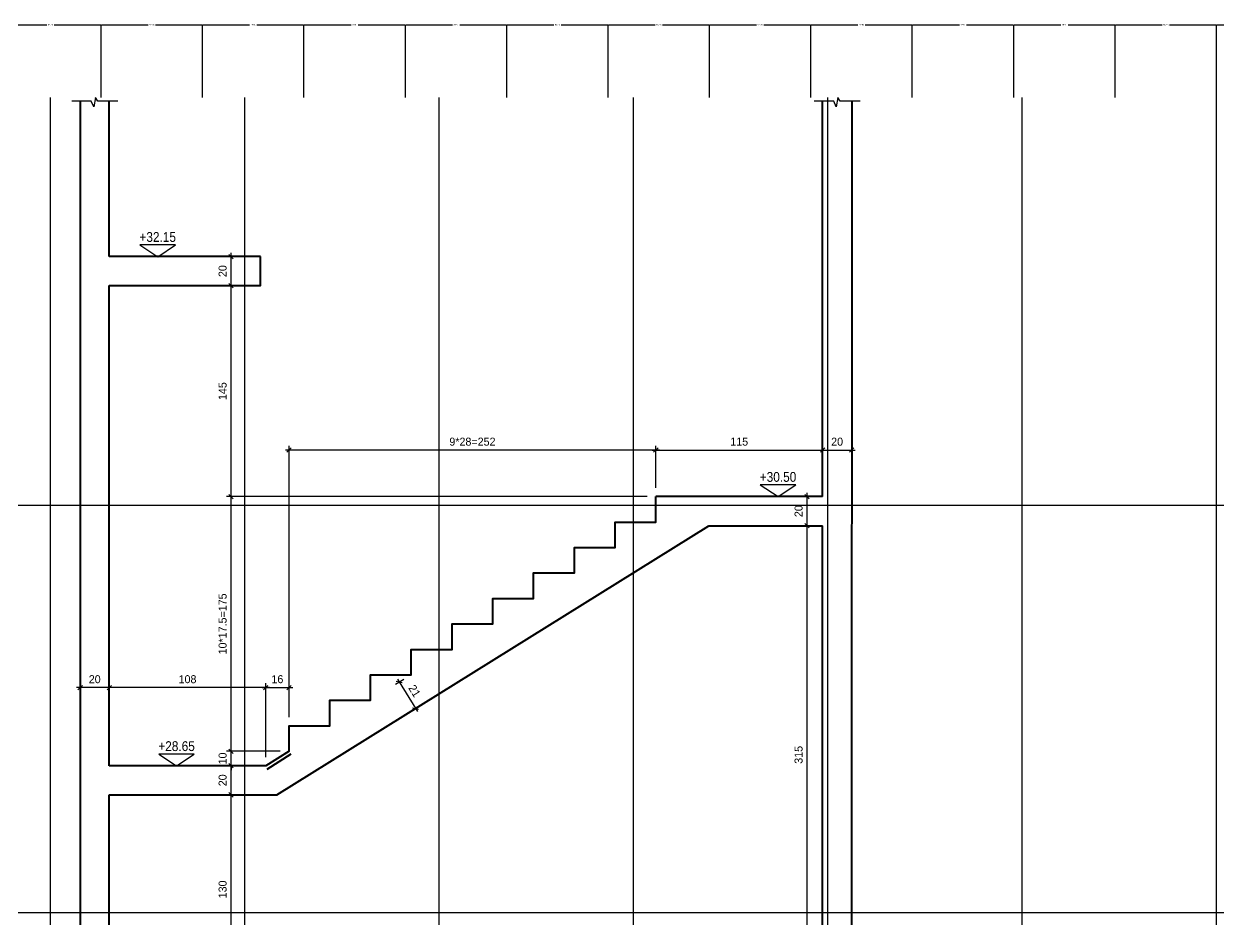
# Model space of a CAD drawing. Header units: inches. Extents: x -5298 to 11252, y 8210 to 22495.
# Drawn here: x 8359 to 9180, y 17671 to 18287 of the extents above; entities that cross this region are included whole.
import ezdxf
from ezdxf.enums import TextEntityAlignment as Align

# ---------------------------------------------------------------- set-up
doc = ezdxf.new("R2010")
doc.units = ezdxf.units.IN
doc.header["$LTSCALE"] = 55
doc.header["$MEASUREMENT"] = 0
doc.layers.get('Defpoints').update_dxf_attribs({"color": 40})
for name, color, linetype in [('BEAM', 3, 'Continuous'), ('break', 1, 'Continuous'), ('dim', 2, 'Continuous'), ('otm-text', 1, 'Continuous'), ('P-lines', 3, 'Continuous')]:
    doc.layers.add(name, color=color, linetype=linetype)
doc.layers.add('W-Conc', color=3, linetype='Continuous', lineweight=40)
doc.styles.add('danmm', font='danmm.shx', dxfattribs={"width": 0.9})
doc.styles.add('HEBTXT', font='hebtxt-weld.shx')
doc.styles.add('ROMANS', font='romans')
doc.styles.get("Standard").update_dxf_attribs({"font": 'arial.ttf'})
doc.dimstyles.new('25', dxfattribs={"dimtxt": 5.5, "dimasz": 3, "dimexe": 3, "dimexo": 6, "dimgap": 3, "dimtad": 1, "dimdec": 0, "dimrnd": 0.5, "dimtxsty": 'HEBTXT', "dimblk1": 'OBLIQUE', "dimblk2": 'OBLIQUE', "dimsah": 1, "dimcen": 1, "dimdle": 2.5, "dimclre": 9, "dimclrt": 3, "dimazin": 3, "dimtfac": 1, "dimtdec": 0, "dimtix": 1, "dimtmove": 2, "dimatfit": 3, "dimldrblk": 'OBLIQUE'})
doc.dimstyles.get("Standard").update_dxf_attribs({"dimtxt": 2.5, "dimasz": 2.5, "dimexe": 1.25, "dimexo": 0.625, "dimtad": 1, "dimtxsty": 'Standard', "dimcen": 2.5, "dimazin": 3, "dimtfac": 1, "dimtmove": 0, "dimatfit": 3})

# ---------------------------------------------------------------- blocks, each defined once
blk = doc.blocks.new('MF1')
blk.add_lwpolyline([(30, 20), (0, 0), (-30, 20)], close=True)
at = {"style": 'ROMANS'}
blk.add_attdef('0', text='', height=6, dxfattribs=at).set_placement((0, 25), align=Align.CENTER)
blk = doc.blocks.new('_OBLIQUE')
at = {"color": 0, "linetype": 'ByBlock'}
blk.add_line((-0.5, -0.5), (0.5, 0.5), dxfattribs=at)
blk = doc.blocks.new('*D1327')
at = {"layer": 'Defpoints', "color": 0, "linetype": 'Continuous', "ltscale": 5, "transparency": 16777216}
for p in [(8625.31, 17839.22, -0.22), (8636.48, 17821.3, -0.05), (8628.23, 17816.16)]:
    blk.add_point(p, dxfattribs=at)
at = {"layer": 'dim', "color": 9, "linetype": 'Continuous', "lineweight": -2, "ltscale": 5, "transparency": 16777216}
for p, q in [((8620.22, 17836.05), (8614.52, 17832.49)), ((8631.39, 17818.13), (8625.68, 17814.58))]:
    blk.add_line(p, q, dxfattribs=at)
at = {"layer": 'dim', "color": 0, "linetype": 'Continuous', "lineweight": -2, "ltscale": 5, "transparency": 16777216}
blk.add_line((8615.74, 17836.2), (8629.55, 17814.04), dxfattribs=at)
at = {"layer": 'dim', "color": 0, "linetype": 'Continuous', "lineweight": -2, "ltscale": 5, "transparency": 16777216, "xscale": 3, "yscale": 3, "zscale": 3}
for p, rotation in [((8617.06, 17834.08), 121.9397705345537), ((8628.23, 17816.16), 301.9397705345537)]:
    blk.add_blockref('_OBLIQUE', p, dxfattribs=dict(at, rotation=rotation))
at = {"layer": 'dim', "color": 3, "linetype": 'Continuous', "ltscale": 5, "transparency": 16777216, "insert": (8627.52, 17828.16), "char_height": 5.5, "attachment_point": 5, "rotation": 301.93977, "style": 'HEBTXT'}
blk.add_mtext('\\A1;21', dxfattribs=at)
blk = doc.blocks.new('*D1455')
at = {"layer": 'Defpoints', "color": 0, "linetype": 'Continuous', "ltscale": 5, "transparency": 16777216}
for p in [(8501.44, 17756.72), (8504.55, 17756.72, -0.15), (8793.31, 17626.72, -0.15)]:
    blk.add_point(p, dxfattribs=at)
at = {"layer": 'dim', "color": 9, "linetype": 'Continuous', "lineweight": -2, "ltscale": 5, "transparency": 16777216}
for p, q in [((8498.55, 17756.72), (8498.44, 17756.72)), ((8787.31, 17626.72), (8498.44, 17626.72))]:
    blk.add_line(p, q, dxfattribs=at)
at = {"layer": 'dim', "color": 0, "linetype": 'Continuous', "lineweight": -2, "ltscale": 5, "transparency": 16777216}
blk.add_line((8501.44, 17624.22), (8501.44, 17759.22), dxfattribs=at)
at = {"layer": 'dim', "color": 0, "linetype": 'Continuous', "lineweight": -2, "ltscale": 5, "transparency": 16777216, "xscale": 3, "yscale": 3, "zscale": 3}
for p, rotation in [((8501.44, 17756.72), 90), ((8501.44, 17626.72), 270)]:
    blk.add_blockref('_OBLIQUE', p, dxfattribs=dict(at, rotation=rotation))
at = {"layer": 'dim', "color": 3, "linetype": 'Continuous', "ltscale": 5, "transparency": 16777216, "insert": (8495.69, 17691.72), "char_height": 5.5, "attachment_point": 5, "rotation": 90, "style": 'HEBTXT'}
blk.add_mtext('\\A1;130', dxfattribs=at)
blk = doc.blocks.new('*D1456')
at = {"layer": 'Defpoints', "color": 0, "linetype": 'Continuous', "ltscale": 5, "transparency": 16777216}
for p in [(8501.44, 17776.72), (8513.07, 17776.72, -0.15), (8504.55, 17756.72, -0.15)]:
    blk.add_point(p, dxfattribs=at)
at = {"layer": 'dim', "color": 0, "linetype": 'Continuous', "lineweight": -2, "ltscale": 5, "transparency": 16777216}
blk.add_line((8501.44, 17754.22), (8501.44, 17779.22), dxfattribs=at)
at = {"layer": 'dim', "color": 9, "linetype": 'Continuous', "lineweight": -2, "ltscale": 5, "transparency": 16777216}
for p, q in [((8507.07, 17776.72), (8498.44, 17776.72)), ((8498.55, 17756.72), (8498.44, 17756.72))]:
    blk.add_line(p, q, dxfattribs=at)
at = {"layer": 'dim', "color": 0, "linetype": 'Continuous', "lineweight": -2, "ltscale": 5, "transparency": 16777216, "xscale": 3, "yscale": 3, "zscale": 3}
for p, rotation in [((8501.44, 17776.72), 90), ((8501.44, 17756.72), 270)]:
    blk.add_blockref('_OBLIQUE', p, dxfattribs=dict(at, rotation=rotation))
at = {"layer": 'dim', "color": 3, "linetype": 'Continuous', "ltscale": 5, "transparency": 16777216, "insert": (8495.69, 17766.72), "char_height": 5.5, "attachment_point": 5, "rotation": 90, "style": 'HEBTXT'}
blk.add_mtext('\\A1;20', dxfattribs=at)
blk = doc.blocks.new('*D1457')
at = {"layer": 'Defpoints', "color": 0, "linetype": 'Continuous', "ltscale": 5, "transparency": 16777216}
for p in [(8501.44, 17786.72), (8541.31, 17786.72, -0.15), (8513.07, 17776.72, -0.15)]:
    blk.add_point(p, dxfattribs=at)
at = {"layer": 'dim', "color": 9, "linetype": 'Continuous', "lineweight": -2, "ltscale": 5, "transparency": 16777216}
for p, q in [((8535.31, 17786.72), (8498.44, 17786.72)), ((8507.07, 17776.72), (8498.44, 17776.72))]:
    blk.add_line(p, q, dxfattribs=at)
at = {"layer": 'dim', "color": 0, "linetype": 'Continuous', "lineweight": -2, "ltscale": 5, "transparency": 16777216}
for p, q in [((8501.44, 17786.72), (8501.44, 17789.72)), ((8501.44, 17776.72), (8501.44, 17786.72)), ((8501.44, 17776.72), (8501.44, 17773.72))]:
    blk.add_line(p, q, dxfattribs=at)
at = {"layer": 'dim', "color": 0, "linetype": 'Continuous', "lineweight": -2, "ltscale": 5, "transparency": 16777216, "xscale": 3, "yscale": 3, "zscale": 3}
for p, rotation in [((8501.44, 17786.72), 270), ((8501.44, 17776.72), 90)]:
    blk.add_blockref('_OBLIQUE', p, dxfattribs=dict(at, rotation=rotation))
at = {"layer": 'dim', "color": 3, "linetype": 'Continuous', "ltscale": 5, "transparency": 16777216, "insert": (8495.69, 17781.72), "char_height": 5.5, "attachment_point": 5, "rotation": 90, "style": 'HEBTXT'}
blk.add_mtext('\\A1;10', dxfattribs=at)
blk = doc.blocks.new('*D1458')
at = {"layer": 'Defpoints', "color": 0, "linetype": 'Continuous', "ltscale": 5, "transparency": 16777216}
for p in [(8501.44, 17961.72), (8793.28, 17961.72, -0.16), (8541.31, 17786.72, -0.15)]:
    blk.add_point(p, dxfattribs=at)
at = {"layer": 'dim', "color": 9, "linetype": 'Continuous', "lineweight": -2, "ltscale": 5, "transparency": 16777216}
for p, q in [((8787.28, 17961.72), (8498.44, 17961.72)), ((8535.31, 17786.72), (8498.44, 17786.72))]:
    blk.add_line(p, q, dxfattribs=at)
at = {"layer": 'dim', "color": 0, "linetype": 'Continuous', "lineweight": -2, "ltscale": 5, "transparency": 16777216}
blk.add_line((8501.44, 17784.22), (8501.44, 17964.22), dxfattribs=at)
at = {"layer": 'dim', "color": 0, "linetype": 'Continuous', "lineweight": -2, "ltscale": 5, "transparency": 16777216, "xscale": 3, "yscale": 3, "zscale": 3}
for p, rotation in [((8501.44, 17961.72), 90), ((8501.44, 17786.72), 270)]:
    blk.add_blockref('_OBLIQUE', p, dxfattribs=dict(at, rotation=rotation))
at = {"layer": 'dim', "color": 3, "linetype": 'Continuous', "ltscale": 5, "transparency": 16777216, "insert": (8495.69, 17874.22), "char_height": 5.5, "attachment_point": 5, "rotation": 90, "style": 'HEBTXT'}
blk.add_mtext('\\A1;10*17.5=175', dxfattribs=at)
blk = doc.blocks.new('*D1459')
at = {"layer": 'Defpoints', "color": 0, "linetype": 'Continuous', "ltscale": 5, "transparency": 16777216}
for p in [(8501.44, 18106.72), (8509.09, 18106.72, -0.19), (8793.28, 17961.72, -0.16)]:
    blk.add_point(p, dxfattribs=at)
at = {"layer": 'dim', "color": 9, "linetype": 'Continuous', "lineweight": -2, "ltscale": 5, "transparency": 16777216}
for p, q in [((8503.09, 18106.72), (8498.44, 18106.72)), ((8787.28, 17961.72), (8498.44, 17961.72))]:
    blk.add_line(p, q, dxfattribs=at)
at = {"layer": 'dim', "color": 0, "linetype": 'Continuous', "lineweight": -2, "ltscale": 5, "transparency": 16777216}
blk.add_line((8501.44, 17959.22), (8501.44, 18109.22), dxfattribs=at)
at = {"layer": 'dim', "color": 0, "linetype": 'Continuous', "lineweight": -2, "ltscale": 5, "transparency": 16777216, "xscale": 3, "yscale": 3, "zscale": 3}
for p, rotation in [((8501.44, 18106.72), 90), ((8501.44, 17961.72), 270)]:
    blk.add_blockref('_OBLIQUE', p, dxfattribs=dict(at, rotation=rotation))
at = {"layer": 'dim', "color": 3, "linetype": 'Continuous', "ltscale": 5, "transparency": 16777216, "insert": (8495.69, 18034.22), "char_height": 5.5, "attachment_point": 5, "rotation": 90, "style": 'HEBTXT'}
blk.add_mtext('\\A1;145', dxfattribs=at)
blk = doc.blocks.new('*D1460')
at = {"layer": 'Defpoints', "color": 0, "linetype": 'Continuous', "ltscale": 5, "transparency": 16777216}
for p in [(8501.44, 18126.72), (8509.41, 18126.72, -0.16), (8509.09, 18106.72, -0.19)]:
    blk.add_point(p, dxfattribs=at)
at = {"layer": 'dim', "color": 9, "linetype": 'Continuous', "lineweight": -2, "ltscale": 5, "transparency": 16777216}
for p, q in [((8503.41, 18126.72), (8498.44, 18126.72)), ((8503.09, 18106.72), (8498.44, 18106.72))]:
    blk.add_line(p, q, dxfattribs=at)
at = {"layer": 'dim', "color": 0, "linetype": 'Continuous', "lineweight": -2, "ltscale": 5, "transparency": 16777216}
blk.add_line((8501.44, 18104.22), (8501.44, 18129.22), dxfattribs=at)
at = {"layer": 'dim', "color": 0, "linetype": 'Continuous', "lineweight": -2, "ltscale": 5, "transparency": 16777216, "xscale": 3, "yscale": 3, "zscale": 3}
for p, rotation in [((8501.44, 18126.72), 90), ((8501.44, 18106.72), 270)]:
    blk.add_blockref('_OBLIQUE', p, dxfattribs=dict(at, rotation=rotation))
at = {"layer": 'dim', "color": 3, "linetype": 'Continuous', "ltscale": 5, "transparency": 16777216, "insert": (8495.69, 18116.72), "char_height": 5.5, "attachment_point": 5, "rotation": 90, "style": 'HEBTXT'}
blk.add_mtext('\\A1;20', dxfattribs=at)
blk = doc.blocks.new('*D1322')
at = {"layer": 'Defpoints', "color": 0, "linetype": 'Continuous', "ltscale": 5, "transparency": 16777216}
for p in [(8906.1, 17961.72), (8897.11, 17941.72), (8906.1, 17941.72)]:
    blk.add_point(p, dxfattribs=at)
at = {"layer": 'dim', "color": 9, "linetype": 'Continuous', "lineweight": -2, "ltscale": 5, "transparency": 16777216}
for p, q in [((8900.1, 17961.72), (8894.11, 17961.72)), ((8900.1, 17941.72), (8894.11, 17941.72))]:
    blk.add_line(p, q, dxfattribs=at)
at = {"layer": 'dim', "color": 0, "linetype": 'Continuous', "lineweight": -2, "ltscale": 5, "transparency": 16777216}
blk.add_line((8897.11, 17964.22), (8897.11, 17939.22), dxfattribs=at)
at = {"layer": 'dim', "color": 0, "linetype": 'Continuous', "lineweight": -2, "ltscale": 5, "transparency": 16777216, "xscale": 3, "yscale": 3, "zscale": 3}
for p, rotation in [((8897.11, 17961.72), 90), ((8897.11, 17941.72), 270)]:
    blk.add_blockref('_OBLIQUE', p, dxfattribs=dict(at, rotation=rotation))
at = {"layer": 'dim', "color": 3, "linetype": 'Continuous', "ltscale": 5, "transparency": 16777216, "insert": (8891.36, 17951.72), "char_height": 5.5, "attachment_point": 5, "rotation": 90, "style": 'HEBTXT'}
blk.add_mtext('\\A1;20', dxfattribs=at)
blk = doc.blocks.new('*D1473')
at = {"layer": 'Defpoints', "color": 0, "linetype": 'Continuous', "ltscale": 5, "transparency": 16777216}
for p in [(8906.1, 17941.72), (8897.11, 17626.72), (8902.25, 17626.72, -0.15)]:
    blk.add_point(p, dxfattribs=at)
at = {"layer": 'dim', "color": 0, "linetype": 'Continuous', "lineweight": -2, "ltscale": 5, "transparency": 16777216}
blk.add_line((8897.11, 17944.22), (8897.11, 17624.22), dxfattribs=at)
at = {"layer": 'dim', "color": 9, "linetype": 'Continuous', "lineweight": -2, "ltscale": 5, "transparency": 16777216}
for p, q in [((8900.1, 17941.72), (8894.11, 17941.72)), ((8896.25, 17626.72), (8894.11, 17626.72))]:
    blk.add_line(p, q, dxfattribs=at)
at = {"layer": 'dim', "color": 0, "linetype": 'Continuous', "lineweight": -2, "ltscale": 5, "transparency": 16777216, "xscale": 3, "yscale": 3, "zscale": 3}
for p, rotation in [((8897.11, 17941.72), 90), ((8897.11, 17626.72), 270)]:
    blk.add_blockref('_OBLIQUE', p, dxfattribs=dict(at, rotation=rotation))
at = {"layer": 'dim', "color": 3, "linetype": 'Continuous', "ltscale": 5, "transparency": 16777216, "insert": (8891.36, 17784.22), "char_height": 5.5, "attachment_point": 5, "rotation": 90, "style": 'HEBTXT'}
blk.add_mtext('\\A1;315', dxfattribs=at)
blk = doc.blocks.new('*D1520')
at = {"layer": 'Defpoints', "color": 0, "linetype": 'Continuous', "ltscale": 5, "transparency": 16777216}
for p in [(8417.81, 17830.42), (8417.81, 17776.72, -0.22), (8525.31, 17776.72, -0.15)]:
    blk.add_point(p, dxfattribs=at)
at = {"layer": 'dim', "color": 0, "linetype": 'Continuous', "lineweight": -2, "ltscale": 5, "transparency": 16777216}
blk.add_line((8527.81, 17830.42), (8415.31, 17830.42), dxfattribs=at)
at = {"layer": 'dim', "color": 9, "linetype": 'Continuous', "lineweight": -2, "ltscale": 5, "transparency": 16777216}
for p, q in [((8417.81, 17782.72), (8417.81, 17833.42)), ((8525.31, 17782.72), (8525.31, 17833.42))]:
    blk.add_line(p, q, dxfattribs=at)
at = {"layer": 'dim', "color": 0, "linetype": 'Continuous', "lineweight": -2, "ltscale": 5, "transparency": 16777216, "xscale": 3, "yscale": 3, "zscale": 3, "rotation": 180}
blk.add_blockref('_OBLIQUE', (8417.81, 17830.42), dxfattribs=at)
at = {"layer": 'dim', "color": 0, "linetype": 'Continuous', "lineweight": -2, "ltscale": 5, "transparency": 16777216, "xscale": 3, "yscale": 3, "zscale": 3}
blk.add_blockref('_OBLIQUE', (8525.31, 17830.42), dxfattribs=at)
at = {"layer": 'dim', "color": 3, "linetype": 'Continuous', "ltscale": 5, "transparency": 16777216, "insert": (8471.56, 17836.17), "char_height": 5.5, "attachment_point": 5, "style": 'HEBTXT'}
blk.add_mtext('\\A1;108', dxfattribs=at)
blk = doc.blocks.new('*D1521')
at = {"layer": 'Defpoints', "color": 0, "linetype": 'Continuous', "ltscale": 5, "transparency": 16777216}
for p in [(8397.81, 17830.42), (8397.81, 17819.13, -0.22), (8417.81, 17776.72, -0.22)]:
    blk.add_point(p, dxfattribs=at)
at = {"layer": 'dim', "color": 0, "linetype": 'Continuous', "lineweight": -2, "ltscale": 5, "transparency": 16777216}
blk.add_line((8420.31, 17830.42), (8395.31, 17830.42), dxfattribs=at)
at = {"layer": 'dim', "color": 9, "linetype": 'Continuous', "lineweight": -2, "ltscale": 5, "transparency": 16777216}
for p, q in [((8397.81, 17825.13), (8397.81, 17833.42)), ((8417.81, 17782.72), (8417.81, 17833.42))]:
    blk.add_line(p, q, dxfattribs=at)
at = {"layer": 'dim', "color": 0, "linetype": 'Continuous', "lineweight": -2, "ltscale": 5, "transparency": 16777216, "xscale": 3, "yscale": 3, "zscale": 3, "rotation": 180}
blk.add_blockref('_OBLIQUE', (8397.81, 17830.42), dxfattribs=at)
at = {"layer": 'dim', "color": 0, "linetype": 'Continuous', "lineweight": -2, "ltscale": 5, "transparency": 16777216, "xscale": 3, "yscale": 3, "zscale": 3}
blk.add_blockref('_OBLIQUE', (8417.81, 17830.42), dxfattribs=at)
at = {"layer": 'dim', "color": 3, "linetype": 'Continuous', "ltscale": 5, "transparency": 16777216, "insert": (8407.81, 17836.17), "char_height": 5.5, "attachment_point": 5, "style": 'HEBTXT'}
blk.add_mtext('\\A1;20', dxfattribs=at)
blk = doc.blocks.new('*D1522')
at = {"layer": 'Defpoints', "color": 0, "linetype": 'Continuous', "ltscale": 5, "transparency": 16777216}
for p in [(8541.31, 17830.42), (8541.31, 17804.22, -0.22), (8525.31, 17776.72, -0.15)]:
    blk.add_point(p, dxfattribs=at)
at = {"layer": 'dim', "color": 0, "linetype": 'Continuous', "lineweight": -2, "ltscale": 5, "transparency": 16777216}
blk.add_line((8522.81, 17830.42), (8543.81, 17830.42), dxfattribs=at)
at = {"layer": 'dim', "color": 9, "linetype": 'Continuous', "lineweight": -2, "ltscale": 5, "transparency": 16777216}
for p, q in [((8525.31, 17782.72), (8525.31, 17833.42)), ((8541.31, 17810.22), (8541.31, 17833.42))]:
    blk.add_line(p, q, dxfattribs=at)
at = {"layer": 'dim', "color": 0, "linetype": 'Continuous', "lineweight": -2, "ltscale": 5, "transparency": 16777216, "xscale": 3, "yscale": 3, "zscale": 3, "rotation": 180}
blk.add_blockref('_OBLIQUE', (8525.31, 17830.42), dxfattribs=at)
at = {"layer": 'dim', "color": 0, "linetype": 'Continuous', "lineweight": -2, "ltscale": 5, "transparency": 16777216, "xscale": 3, "yscale": 3, "zscale": 3}
blk.add_blockref('_OBLIQUE', (8541.31, 17830.42), dxfattribs=at)
at = {"layer": 'dim', "color": 3, "linetype": 'Continuous', "ltscale": 5, "transparency": 16777216, "insert": (8533.31, 17836.17), "char_height": 5.5, "attachment_point": 5, "style": 'HEBTXT'}
blk.add_mtext('\\A1;16', dxfattribs=at)
blk = doc.blocks.new('*D1523')
at = {"layer": 'Defpoints', "color": 0, "linetype": 'Continuous', "ltscale": 5, "transparency": 16777216}
for p in [(8907.81, 17993.71), (8907.81, 17968.64, 0.06), (8793.28, 17961.72, -0.16)]:
    blk.add_point(p, dxfattribs=at)
at = {"layer": 'dim', "color": 0, "linetype": 'Continuous', "lineweight": -2, "ltscale": 5, "transparency": 16777216}
blk.add_line((8790.78, 17993.71), (8910.31, 17993.71), dxfattribs=at)
at = {"layer": 'dim', "color": 9, "linetype": 'Continuous', "lineweight": -2, "ltscale": 5, "transparency": 16777216}
for p, q in [((8793.28, 17967.72), (8793.28, 17996.71)), ((8907.81, 17974.64), (8907.81, 17996.71))]:
    blk.add_line(p, q, dxfattribs=at)
at = {"layer": 'dim', "color": 0, "linetype": 'Continuous', "lineweight": -2, "ltscale": 5, "transparency": 16777216, "xscale": 3, "yscale": 3, "zscale": 3, "rotation": 180}
blk.add_blockref('_OBLIQUE', (8793.28, 17993.71), dxfattribs=at)
at = {"layer": 'dim', "color": 0, "linetype": 'Continuous', "lineweight": -2, "ltscale": 5, "transparency": 16777216, "xscale": 3, "yscale": 3, "zscale": 3}
blk.add_blockref('_OBLIQUE', (8907.81, 17993.71), dxfattribs=at)
at = {"layer": 'dim', "color": 3, "linetype": 'Continuous', "ltscale": 5, "transparency": 16777216, "insert": (8850.54, 17999.46), "char_height": 5.5, "attachment_point": 5, "style": 'HEBTXT'}
blk.add_mtext('\\A1;115', dxfattribs=at)
blk = doc.blocks.new('*D1524')
at = {"layer": 'Defpoints', "color": 0, "linetype": 'Continuous', "ltscale": 5, "transparency": 16777216}
for p in [(8927.81, 17993.71), (8927.81, 17985.42, 0.22), (8907.81, 17968.64, 0.06)]:
    blk.add_point(p, dxfattribs=at)
at = {"layer": 'dim', "color": 0, "linetype": 'Continuous', "lineweight": -2, "ltscale": 5, "transparency": 16777216}
blk.add_line((8905.31, 17993.71), (8930.31, 17993.71), dxfattribs=at)
at = {"layer": 'dim', "color": 9, "linetype": 'Continuous', "lineweight": -2, "ltscale": 5, "transparency": 16777216}
for p, q in [((8907.81, 17974.64), (8907.81, 17996.71)), ((8927.81, 17991.42), (8927.81, 17996.71))]:
    blk.add_line(p, q, dxfattribs=at)
at = {"layer": 'dim', "color": 0, "linetype": 'Continuous', "lineweight": -2, "ltscale": 5, "transparency": 16777216, "xscale": 3, "yscale": 3, "zscale": 3, "rotation": 180}
blk.add_blockref('_OBLIQUE', (8907.81, 17993.71), dxfattribs=at)
at = {"layer": 'dim', "color": 0, "linetype": 'Continuous', "lineweight": -2, "ltscale": 5, "transparency": 16777216, "xscale": 3, "yscale": 3, "zscale": 3}
blk.add_blockref('_OBLIQUE', (8927.81, 17993.71), dxfattribs=at)
at = {"layer": 'dim', "color": 3, "linetype": 'Continuous', "ltscale": 5, "transparency": 16777216, "insert": (8917.81, 17999.46), "char_height": 5.5, "attachment_point": 5, "style": 'HEBTXT'}
blk.add_mtext('\\A1;20', dxfattribs=at)
blk = doc.blocks.new('*D1512')
at = {"layer": 'Defpoints', "color": 0, "linetype": 'Continuous', "ltscale": 5, "transparency": 16777216}
for p in [(8541.31, 17993.71), (8793.28, 17961.72, -0.16), (8541.31, 17804.22, -0.22)]:
    blk.add_point(p, dxfattribs=at)
at = {"layer": 'dim', "color": 0, "linetype": 'Continuous', "lineweight": -2, "ltscale": 5, "transparency": 16777216}
blk.add_line((8795.78, 17993.71), (8538.81, 17993.71), dxfattribs=at)
at = {"layer": 'dim', "color": 9, "linetype": 'Continuous', "lineweight": -2, "ltscale": 5, "transparency": 16777216}
for p, q in [((8541.31, 17810.22), (8541.31, 17996.71)), ((8793.28, 17967.72), (8793.28, 17996.71))]:
    blk.add_line(p, q, dxfattribs=at)
at = {"layer": 'dim', "color": 0, "linetype": 'Continuous', "lineweight": -2, "ltscale": 5, "transparency": 16777216, "xscale": 3, "yscale": 3, "zscale": 3, "rotation": 180}
blk.add_blockref('_OBLIQUE', (8541.31, 17993.71), dxfattribs=at)
at = {"layer": 'dim', "color": 0, "linetype": 'Continuous', "lineweight": -2, "ltscale": 5, "transparency": 16777216, "xscale": 3, "yscale": 3, "zscale": 3}
blk.add_blockref('_OBLIQUE', (8793.28, 17993.71), dxfattribs=at)
at = {"layer": 'dim', "color": 3, "linetype": 'Continuous', "ltscale": 5, "transparency": 16777216, "insert": (8667.29, 17999.46), "char_height": 5.5, "attachment_point": 5, "style": 'HEBTXT'}
blk.add_mtext('\\A1;9*28=252', dxfattribs=at)
blk = doc.blocks.new('_CLOSEDFILLED')
at = {"color": 0, "linetype": 'BYBLOCK'}
blk.add_solid([(-1, 0.2), (0, 0), (-1, -0.2)], dxfattribs=at)
blk = doc.blocks.new('*D58')
at = {"color": 2}
for p, q in [((8342.61, 18236.02), (8342.61, 18286.02)), ((8342.86, 18286.02), (8374.94, 18286.02)), ((8379.94, 18286.02), (8412.01, 18286.02)), ((8412.26, 18236.02), (8412.26, 18286.02))]:
    blk.add_line(p, q, dxfattribs=at)
at = {"layer": 'Defpoints'}
for p in [(8342.61, 18286.02), (8342.61, 18236.02), (8412.26, 18236.02)]:
    blk.add_point(p, dxfattribs=at)
at = {"layer": 'dim', "color": 2, "xscale": 0.25, "yscale": 0.25, "rotation": 180}
blk.add_blockref('_CLOSEDFILLED', (8342.61, 18286.02), dxfattribs=at)
at = {"layer": 'dim', "color": 2, "xscale": 0.25, "yscale": 0.25}
blk.add_blockref('_CLOSEDFILLED', (8412.26, 18286.02), dxfattribs=at)
at = {"layer": 'dim', "color": 0, "insert": (8377.44, 18286.02), "char_height": 1, "attachment_point": 5}
blk.add_mtext('69,65', dxfattribs=at)
blk = doc.blocks.new('*D59')
at = {"color": 2}
for p, q in [((8412.26, 18236.02), (8412.26, 18286.02)), ((8412.51, 18286.02), (8444.59, 18286.02)), ((8449.59, 18286.02), (8481.66, 18286.02)), ((8481.91, 18236.02), (8481.91, 18286.02))]:
    blk.add_line(p, q, dxfattribs=at)
at = {"layer": 'Defpoints'}
for p in [(8412.26, 18286.02), (8412.26, 18236.02), (8481.91, 18236.02)]:
    blk.add_point(p, dxfattribs=at)
at = {"layer": 'dim', "color": 2, "xscale": 0.25, "yscale": 0.25, "rotation": 180}
blk.add_blockref('_CLOSEDFILLED', (8412.26, 18286.02), dxfattribs=at)
at = {"layer": 'dim', "color": 2, "xscale": 0.25, "yscale": 0.25}
blk.add_blockref('_CLOSEDFILLED', (8481.91, 18286.02), dxfattribs=at)
at = {"layer": 'dim', "color": 0, "insert": (8447.09, 18286.02), "char_height": 1, "attachment_point": 5}
blk.add_mtext('69,65', dxfattribs=at)
blk = doc.blocks.new('*D60')
at = {"color": 2}
for p, q in [((8481.91, 18236.02), (8481.91, 18286.02)), ((8482.16, 18286.02), (8514.24, 18286.02)), ((8519.24, 18286.02), (8551.31, 18286.02)), ((8551.56, 18236.02), (8551.56, 18286.02))]:
    blk.add_line(p, q, dxfattribs=at)
at = {"layer": 'Defpoints'}
for p in [(8481.91, 18286.02), (8481.91, 18236.02), (8551.56, 18236.02)]:
    blk.add_point(p, dxfattribs=at)
at = {"layer": 'dim', "color": 2, "xscale": 0.25, "yscale": 0.25, "rotation": 180}
blk.add_blockref('_CLOSEDFILLED', (8481.91, 18286.02), dxfattribs=at)
at = {"layer": 'dim', "color": 2, "xscale": 0.25, "yscale": 0.25}
blk.add_blockref('_CLOSEDFILLED', (8551.56, 18286.02), dxfattribs=at)
at = {"layer": 'dim', "color": 0, "insert": (8516.74, 18286.02), "char_height": 1, "attachment_point": 5}
blk.add_mtext('69,65', dxfattribs=at)
blk = doc.blocks.new('*D61')
at = {"color": 2}
for p, q in [((8551.56, 18236.02), (8551.56, 18286.02)), ((8551.81, 18286.02), (8583.89, 18286.02)), ((8588.89, 18286.02), (8620.96, 18286.02)), ((8621.21, 18236.02), (8621.21, 18286.02))]:
    blk.add_line(p, q, dxfattribs=at)
at = {"layer": 'Defpoints'}
for p in [(8551.56, 18286.02), (8551.56, 18236.02), (8621.21, 18236.02)]:
    blk.add_point(p, dxfattribs=at)
at = {"layer": 'dim', "color": 2, "xscale": 0.25, "yscale": 0.25, "rotation": 180}
blk.add_blockref('_CLOSEDFILLED', (8551.56, 18286.02), dxfattribs=at)
at = {"layer": 'dim', "color": 2, "xscale": 0.25, "yscale": 0.25}
blk.add_blockref('_CLOSEDFILLED', (8621.21, 18286.02), dxfattribs=at)
at = {"layer": 'dim', "color": 0, "insert": (8586.39, 18286.02), "char_height": 1, "attachment_point": 5}
blk.add_mtext('69,65', dxfattribs=at)
blk = doc.blocks.new('*D62')
at = {"color": 2}
for p, q in [((8621.21, 18236.02), (8621.21, 18286.02)), ((8621.46, 18286.02), (8653.53, 18286.02)), ((8658.53, 18286.02), (8690.61, 18286.02)), ((8690.86, 18236.02), (8690.86, 18286.02))]:
    blk.add_line(p, q, dxfattribs=at)
at = {"layer": 'Defpoints'}
for p in [(8621.21, 18286.02), (8621.21, 18236.02), (8690.86, 18236.02)]:
    blk.add_point(p, dxfattribs=at)
at = {"layer": 'dim', "color": 2, "xscale": 0.25, "yscale": 0.25, "rotation": 180}
blk.add_blockref('_CLOSEDFILLED', (8621.21, 18286.02), dxfattribs=at)
at = {"layer": 'dim', "color": 2, "xscale": 0.25, "yscale": 0.25}
blk.add_blockref('_CLOSEDFILLED', (8690.86, 18286.02), dxfattribs=at)
at = {"layer": 'dim', "color": 0, "insert": (8656.03, 18286.02), "char_height": 1, "attachment_point": 5}
blk.add_mtext('69,65', dxfattribs=at)
blk = doc.blocks.new('*D63')
at = {"color": 2}
for p, q in [((8690.86, 18236.02), (8690.86, 18286.02)), ((8691.11, 18286.02), (8723.18, 18286.02)), ((8728.18, 18286.02), (8760.26, 18286.02)), ((8760.51, 18236.02), (8760.51, 18286.02))]:
    blk.add_line(p, q, dxfattribs=at)
at = {"layer": 'Defpoints'}
for p in [(8690.86, 18286.02), (8690.86, 18236.02), (8760.51, 18236.02)]:
    blk.add_point(p, dxfattribs=at)
at = {"layer": 'dim', "color": 2, "xscale": 0.25, "yscale": 0.25, "rotation": 180}
blk.add_blockref('_CLOSEDFILLED', (8690.86, 18286.02), dxfattribs=at)
at = {"layer": 'dim', "color": 2, "xscale": 0.25, "yscale": 0.25}
blk.add_blockref('_CLOSEDFILLED', (8760.51, 18286.02), dxfattribs=at)
at = {"layer": 'dim', "color": 0, "insert": (8725.68, 18286.02), "char_height": 1, "attachment_point": 5}
blk.add_mtext('69,65', dxfattribs=at)
blk = doc.blocks.new('*D64')
at = {"color": 2}
for p, q in [((8760.51, 18236.02), (8760.51, 18286.02)), ((8760.76, 18286.02), (8792.83, 18286.02)), ((8797.83, 18286.02), (8829.91, 18286.02)), ((8830.16, 18236.02), (8830.16, 18286.02))]:
    blk.add_line(p, q, dxfattribs=at)
at = {"layer": 'Defpoints'}
for p in [(8760.51, 18286.02), (8760.51, 18236.02), (8830.16, 18236.02)]:
    blk.add_point(p, dxfattribs=at)
at = {"layer": 'dim', "color": 2, "xscale": 0.25, "yscale": 0.25, "rotation": 180}
blk.add_blockref('_CLOSEDFILLED', (8760.51, 18286.02), dxfattribs=at)
at = {"layer": 'dim', "color": 2, "xscale": 0.25, "yscale": 0.25}
blk.add_blockref('_CLOSEDFILLED', (8830.16, 18286.02), dxfattribs=at)
at = {"layer": 'dim', "color": 0, "insert": (8795.33, 18286.02), "char_height": 1, "attachment_point": 5}
blk.add_mtext('69,65', dxfattribs=at)
blk = doc.blocks.new('*D65')
at = {"color": 2}
for p, q in [((8830.16, 18236.02), (8830.16, 18286.02)), ((8830.41, 18286.02), (8862.48, 18286.02)), ((8867.48, 18286.02), (8899.56, 18286.02)), ((8899.81, 18236.02), (8899.81, 18286.02))]:
    blk.add_line(p, q, dxfattribs=at)
at = {"layer": 'Defpoints'}
for p in [(8830.16, 18286.02), (8830.16, 18236.02), (8899.81, 18236.02)]:
    blk.add_point(p, dxfattribs=at)
at = {"layer": 'dim', "color": 2, "xscale": 0.25, "yscale": 0.25, "rotation": 180}
blk.add_blockref('_CLOSEDFILLED', (8830.16, 18286.02), dxfattribs=at)
at = {"layer": 'dim', "color": 2, "xscale": 0.25, "yscale": 0.25}
blk.add_blockref('_CLOSEDFILLED', (8899.81, 18286.02), dxfattribs=at)
at = {"layer": 'dim', "color": 0, "insert": (8864.98, 18286.02), "char_height": 1, "attachment_point": 5}
blk.add_mtext('69,65', dxfattribs=at)
blk = doc.blocks.new('*D66')
at = {"color": 2}
for p, q in [((8899.81, 18236.02), (8899.81, 18286.02)), ((8900.06, 18286.02), (8932.13, 18286.02)), ((8937.13, 18286.02), (8969.2, 18286.02)), ((8969.45, 18236.02), (8969.45, 18286.02))]:
    blk.add_line(p, q, dxfattribs=at)
at = {"layer": 'Defpoints'}
for p in [(8899.81, 18286.02), (8899.81, 18236.02), (8969.45, 18236.02)]:
    blk.add_point(p, dxfattribs=at)
at = {"layer": 'dim', "color": 2, "xscale": 0.25, "yscale": 0.25, "rotation": 180}
blk.add_blockref('_CLOSEDFILLED', (8899.81, 18286.02), dxfattribs=at)
at = {"layer": 'dim', "color": 2, "xscale": 0.25, "yscale": 0.25}
blk.add_blockref('_CLOSEDFILLED', (8969.45, 18286.02), dxfattribs=at)
at = {"layer": 'dim', "color": 0, "insert": (8934.63, 18286.02), "char_height": 1, "attachment_point": 5}
blk.add_mtext('69,65', dxfattribs=at)
blk = doc.blocks.new('*D67')
at = {"color": 2}
for p, q in [((8969.45, 18236.02), (8969.45, 18286.02)), ((8969.7, 18286.02), (9001.78, 18286.02)), ((9006.78, 18286.02), (9038.85, 18286.02)), ((9039.1, 18236.02), (9039.1, 18286.02))]:
    blk.add_line(p, q, dxfattribs=at)
at = {"layer": 'Defpoints'}
for p in [(8969.45, 18286.02), (8969.45, 18236.02), (9039.1, 18236.02)]:
    blk.add_point(p, dxfattribs=at)
at = {"layer": 'dim', "color": 2, "xscale": 0.25, "yscale": 0.25, "rotation": 180}
blk.add_blockref('_CLOSEDFILLED', (8969.45, 18286.02), dxfattribs=at)
at = {"layer": 'dim', "color": 2, "xscale": 0.25, "yscale": 0.25}
blk.add_blockref('_CLOSEDFILLED', (9039.1, 18286.02), dxfattribs=at)
at = {"layer": 'dim', "color": 0, "insert": (9004.28, 18286.02), "char_height": 1, "attachment_point": 5}
blk.add_mtext('69,65', dxfattribs=at)
blk = doc.blocks.new('*D68')
at = {"color": 2}
for p, q in [((9039.1, 18236.02), (9039.1, 18286.02)), ((9039.35, 18286.02), (9071.43, 18286.02)), ((9076.43, 18286.02), (9108.5, 18286.02)), ((9108.75, 18236.02), (9108.75, 18286.02))]:
    blk.add_line(p, q, dxfattribs=at)
at = {"layer": 'Defpoints'}
for p in [(9039.1, 18286.02), (9039.1, 18236.02), (9108.75, 18236.02)]:
    blk.add_point(p, dxfattribs=at)
at = {"layer": 'dim', "color": 2, "xscale": 0.25, "yscale": 0.25, "rotation": 180}
blk.add_blockref('_CLOSEDFILLED', (9039.1, 18286.02), dxfattribs=at)
at = {"layer": 'dim', "color": 2, "xscale": 0.25, "yscale": 0.25}
blk.add_blockref('_CLOSEDFILLED', (9108.75, 18286.02), dxfattribs=at)
at = {"layer": 'dim', "color": 0, "insert": (9073.93, 18286.02), "char_height": 1, "attachment_point": 5}
blk.add_mtext('69,65', dxfattribs=at)
blk = doc.blocks.new('*D69')
at = {"color": 2}
for p, q in [((9108.75, 18236.02), (9108.75, 18286.02)), ((9109, 18286.02), (9141.08, 18286.02)), ((9146.08, 18286.02), (9178.15, 18286.02)), ((9178.4, 18236.02), (9178.4, 18286.02))]:
    blk.add_line(p, q, dxfattribs=at)
at = {"layer": 'Defpoints'}
for p in [(9108.75, 18286.02), (9108.75, 18236.02), (9178.4, 18236.02)]:
    blk.add_point(p, dxfattribs=at)
at = {"layer": 'dim', "color": 2, "xscale": 0.25, "yscale": 0.25, "rotation": 180}
blk.add_blockref('_CLOSEDFILLED', (9108.75, 18286.02), dxfattribs=at)
at = {"layer": 'dim', "color": 2, "xscale": 0.25, "yscale": 0.25}
blk.add_blockref('_CLOSEDFILLED', (9178.4, 18286.02), dxfattribs=at)
at = {"layer": 'dim', "color": 0, "insert": (9143.58, 18286.02), "char_height": 1, "attachment_point": 5}
blk.add_mtext('69,65', dxfattribs=at)
blk = doc.blocks.new('*D70')
at = {"color": 2}
for p, q in [((9178.4, 18236.02), (9178.4, 18286.02)), ((9178.65, 18286.02), (9210.73, 18286.02)), ((9215.73, 18286.02), (9247.8, 18286.02)), ((9248.05, 18236.02), (9248.05, 18286.02))]:
    blk.add_line(p, q, dxfattribs=at)
at = {"layer": 'Defpoints'}
for p in [(9178.4, 18286.02), (9178.4, 18236.02), (9248.05, 18236.02)]:
    blk.add_point(p, dxfattribs=at)
at = {"layer": 'dim', "color": 2, "xscale": 0.25, "yscale": 0.25, "rotation": 180}
blk.add_blockref('_CLOSEDFILLED', (9178.4, 18286.02), dxfattribs=at)
at = {"layer": 'dim', "color": 2, "xscale": 0.25, "yscale": 0.25}
blk.add_blockref('_CLOSEDFILLED', (9248.05, 18286.02), dxfattribs=at)
at = {"layer": 'dim', "color": 0, "insert": (9213.23, 18286.02), "char_height": 1, "attachment_point": 5}
blk.add_mtext('69,65', dxfattribs=at)

msp = doc.modelspace()

# ---------------------------------------------------------------- linework, layer by layer
at = {"layer": 'BEAM', "color": 5}
for p, q in [((8377.438, 11513.244), (8377.438, 18236.017)), ((8510.932, 11513.244), (8510.932, 18236.017)), ((8644.426, 11513.244), (8644.426, 18236.017)), ((8777.92, 11513.244), (8777.92, 18236.017)), ((8911.414, 11513.244), (8911.414, 18236.017)), ((9044.908, 11513.244), (9044.908, 18236.017)), ((9178.402, 11513.244), (9178.402, 18236.017)), ((7576.475, 17955.902), (10780.328, 17955.902)), ((7576.475, 17675.786), (10780.328, 17675.786))]:
    msp.add_line(p, q, dxfattribs=at)
at = {"layer": 'break'}
for points, elevation in [([(8423.622, 18233.565), (8409.85, 18233.565), (8408.252, 18236.017), (8407.182, 18229.671), (8405.466, 18233.565), (8392.06, 18233.565)], -0.542), ([(8933.627, 18233.565), (8919.855, 18233.565), (8918.256, 18236.017), (8917.187, 18229.671), (8915.47, 18233.565), (8902.064, 18233.565)], -0.25)]:
    msp.add_lwpolyline(points, dxfattribs=dict(at, elevation=elevation))
at = {"layer": 'W-Conc', "ltscale": 5}
for p, q in [((8397.806, 18233.565, -0.711), (8397.806, 16918.416, -0.577)), ((8417.811, 18126.721, -0.705), (8417.811, 18233.565, -0.716)), ((8907.811, 17961.72, -0.389), (8907.811, 18233.565, -0.419)), ((8927.81, 18233.565, -0.25), (8927.809, 16918.416, -0.163)), ((8417.811, 17776.721, -0.668), (8417.811, 18106.721, -0.703)), ((8532.878, 17756.721, -0.416), (8829.635, 17941.72, -0.673)), ((8907.811, 17626.718, -0.353), (8907.811, 17941.72, -0.387)), ((8542.634, 17784.601, -0.603), (8526.028, 17774.221, -0.603)), ((8417.811, 17456.721, -0.634), (8417.811, 17756.721, -0.666))]:
    msp.add_line(p, q, dxfattribs=at)
for points, elevation in [([(8521.682, 18126.721), (8417.811, 18126.721)], -0.608), ([(8417.811, 18106.721), (8521.682, 18106.721), (8521.682, 18126.721)], -0.64), ([(8541.309, 17786.721), (8541.309, 17804.222), (8569.309, 17804.22), (8569.309, 17821.72), (8597.309, 17821.72), (8597.309, 17839.22), (8625.309, 17839.22), (8625.309, 17856.72), (8653.309, 17856.72), (8653.309, 17874.221), (8681.309, 17874.22), (8681.309, 17891.72), (8709.309, 17891.72), (8709.309, 17909.22), (8737.309, 17909.22), (8737.309, 17926.72), (8765.309, 17926.72), (8765.31, 17944.22), (8793.277, 17944.22), (8793.277, 17961.72)], -0.673), ([(8907.811, 17961.72), (8793.277, 17961.72)], -0.608), ([(8829.635, 17941.72), (8907.814, 17941.72)], -0.64), ([(8541.309, 17786.721), (8525.311, 17776.721), (8417.811, 17776.721)], -0.603), ([(8417.807, 17756.721), (8532.878, 17756.721)], -0.603)]:
    msp.add_lwpolyline(points, dxfattribs=dict(at, elevation=elevation))

# ---------------------------------------------------------------- block references
at = {"layer": 'P-lines', "color": 3}
ref = msp.add_blockref('MF1', (8451.089, 18126.647, -0.608), dxfattribs=dict(at, xscale=-0.4065600000089035, yscale=0.4065600000089035, zscale=0.4065600000089035))
ref.add_attrib('-3.25', '+32.15', dxfattribs={"layer": 'otm-text', "height": 6.75, "style": 'danmm', "width": 0.9}).set_placement((8451.089, 18136.811, -0.608), align=Align.CENTER)
ref = msp.add_blockref('MF1', (8877.222, 17961.72, -0.608), dxfattribs=dict(at, xscale=-0.4065600000089035, yscale=0.4065600000089035, zscale=0.4065600000089035))
ref.add_attrib('-3.25', '+30.50', dxfattribs={"layer": 'otm-text', "height": 6.75, "style": 'danmm', "width": 0.9}).set_placement((8877.222, 17971.884, -0.608), align=Align.CENTER)
ref = msp.add_blockref('MF1', (8464.041, 17776.647, -0.603), dxfattribs=dict(at, xscale=-0.4065600000089035, yscale=0.4065600000089035, zscale=0.4065600000089035))
ref.add_attrib('-3.25', '+28.65', dxfattribs={"layer": 'otm-text', "height": 6.75, "style": 'danmm', "width": 0.9}).set_placement((8464.041, 17786.811, -0.603), align=Align.CENTER)

# ---------------------------------------------------------------- dimensions: what is measured, and where the dimension line sits
at = {"layer": 'dim', "color": 2}
for base, p1, p2, picture, middle in [((8342.614, 18286.017), (8342.614, 18236.017), (8412.263, 18236.017), '*D58', (8377.438, 18286.017)), ((8412.263, 18286.017), (8412.263, 18236.017), (8481.912, 18236.017), '*D59', (8447.087, 18286.017)), ((8481.912, 18286.017), (8481.912, 18236.017), (8551.561, 18236.017), '*D60', (8516.736, 18286.017)), ((8551.561, 18286.017), (8551.561, 18236.017), (8621.21, 18236.017), '*D61', (8586.385, 18286.017)), ((8621.21, 18286.017), (8621.21, 18236.017), (8690.859, 18236.017), '*D62', (8656.034, 18286.017)), ((8690.859, 18286.017), (8690.859, 18236.017), (8760.508, 18236.017), '*D63', (8725.683, 18286.017)), ((8760.508, 18286.017), (8760.508, 18236.017), (8830.157, 18236.017), '*D64', (8795.332, 18286.017)), ((8830.157, 18286.017), (8830.157, 18236.017), (8899.806, 18236.017), '*D65', (8864.981, 18286.017)), ((8899.806, 18286.017), (8899.806, 18236.017), (8969.455, 18236.017), '*D66', (8934.63, 18286.017)), ((8969.455, 18286.017), (8969.455, 18236.017), (9039.104, 18236.017), '*D67', (9004.279, 18286.017)), ((9039.104, 18286.017), (9039.104, 18236.017), (9108.753, 18236.017), '*D68', (9073.928, 18286.017)), ((9108.753, 18286.017), (9108.753, 18236.017), (9178.402, 18236.017), '*D69', (9143.577, 18286.017)), ((9178.402, 18286.017), (9178.402, 18236.017), (9248.051, 18236.017), '*D70', (9213.226, 18286.017))]:
    dim = msp.add_linear_dim(base=base, p1=p1, p2=p2, dimstyle='Standard', dxfattribs=at)
    dim.commit()
    dim.dimension.update_dxf_attribs({"geometry": picture, "text_midpoint": middle})
at = {"layer": 'dim', "linetype": 'Continuous', "ltscale": 5}
for base, p1, p2, picture, middle in [((8501.436, 18126.721, -0.451), (8509.086, 18106.721, -0.64), (8509.411, 18126.721, -0.608), '*D1460', (8495.686, 18116.721, -0.451)), ((8501.436, 18106.721, -0.451), (8793.277, 17961.72, -0.608), (8509.086, 18106.721, -0.64), '*D1459', (8495.686, 18034.22, -0.451)), ((8897.114, 17941.72, -0.451), (8906.098, 17961.72, -0.451), (8906.098, 17941.72, -0.451), '*D1322', (8891.364, 17951.72, -0.451)), ((8897.114, 17626.718, -0.451), (8906.098, 17941.72, -0.451), (8902.252, 17626.718, -0.603), '*D1473', (8891.364, 17784.219, -0.451)), ((8501.436, 17786.721, -0.451), (8513.07, 17776.721, -0.603), (8541.309, 17786.721, -0.603), '*D1457', (8495.686, 17781.721, -0.451)), ((8501.436, 17776.721, -0.451), (8504.554, 17756.721, -0.603), (8513.07, 17776.721, -0.603), '*D1456', (8495.686, 17766.721, -0.451)), ((8501.436, 17756.721, -0.451), (8793.309, 17626.718, -0.603), (8504.554, 17756.721, -0.603), '*D1455', (8495.686, 17691.719, -0.451))]:
    dim = msp.add_linear_dim(base=base, p1=p1, p2=p2, angle=90, dimstyle='25', dxfattribs=at)
    dim.commit()
    dim.dimension.update_dxf_attribs({"geometry": picture, "text_midpoint": middle})
dim = msp.add_linear_dim(base=(8541.309, 17993.706, -0.451), p1=(8793.277, 17961.72, -0.608), p2=(8541.309, 17804.222, -0.673), text='9*28=<>', dimstyle='25', dxfattribs=at)
dim.commit()
dim.dimension.update_dxf_attribs({"geometry": '*D1512', "text_midpoint": (8667.293, 17999.456, -0.451)})
for base, p1, p2, picture, middle in [((8907.811, 17993.706, -0.451), (8793.277, 17961.72, -0.608), (8907.811, 17968.641, -0.39), '*D1523', (8850.544, 17999.456, -0.451)), ((8927.809, 17993.706, -0.451), (8907.811, 17968.641, -0.39), (8927.809, 17985.424, -0.233), '*D1524', (8917.81, 17999.456, -0.451)), ((8397.806, 17830.418, -0.451), (8417.811, 17776.721, -0.668), (8397.806, 17819.132, -0.669), '*D1521', (8407.808, 17836.168, -0.451)), ((8417.8107, 17830.4175, -0.4511), (8525.3106, 17776.7211, -0.6034), (8417.8107, 17776.7211, -0.6678), '*D1520', (8471.5606, 17836.1675, -0.4511)), ((8541.309, 17830.418, -0.451), (8525.311, 17776.721, -0.603), (8541.309, 17804.222, -0.673), '*D1522', (8533.31, 17836.168, -0.451))]:
    dim = msp.add_linear_dim(base=base, p1=p1, p2=p2, dimstyle='25', dxfattribs=at)
    dim.commit()
    dim.dimension.update_dxf_attribs({"geometry": picture, "text_midpoint": middle})
dim = msp.add_linear_dim(base=(8501.436, 17961.72, -0.451), p1=(8541.309, 17786.721, -0.603), p2=(8793.277, 17961.72, -0.608), angle=90, text='10*17.5=<>', dimstyle='25', dxfattribs=at)
dim.commit()
dim.dimension.update_dxf_attribs({"geometry": '*D1458', "text_midpoint": (8495.686, 17874.22, -0.451)})
dim = msp.add_aligned_dim(p1=(8625.309, 17839.22, -0.673), p2=(8636.477, 17821.305, -0.506), distance=-9.719, dimstyle='25', dxfattribs=at)
dim.commit()
dim.dimension.update_dxf_attribs({"geometry": '*D1327', "text_midpoint": (8627.525, 17828.163, -0.451)})

doc.saveas('drawing.dxf')
